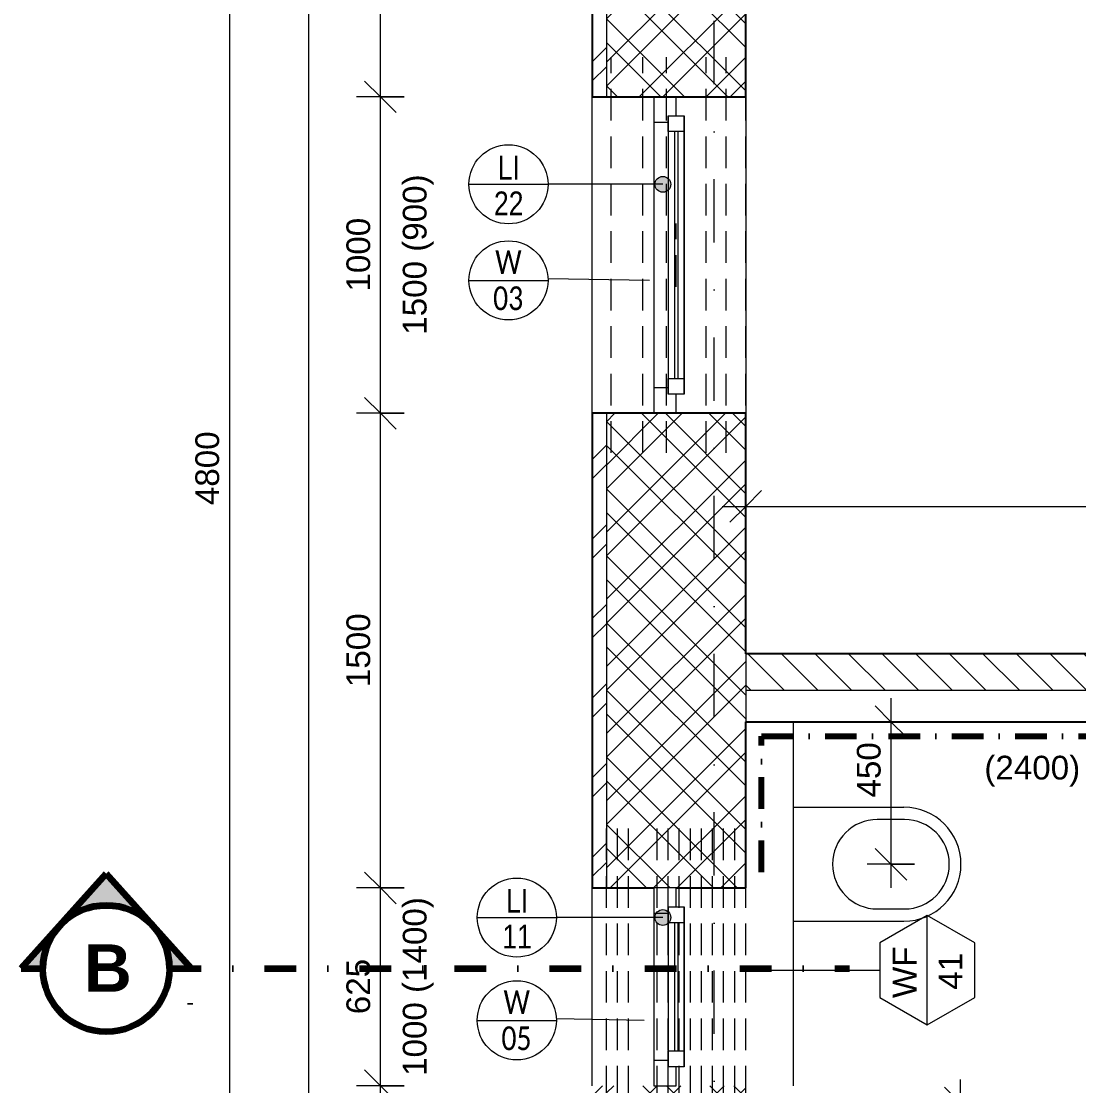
# Model space of a CAD drawing. Header units: millimetres. Extents: x -8668 to 43537, y -2985 to 58543.
# Drawn here: x -8668 to -5328, y 51253 to 54616 of the extents above; entities that cross this region are included whole.
import ezdxf

# ---------------------------------------------------------------- set-up
doc = ezdxf.new("R2010")
doc.units = ezdxf.units.MM
for name, pattern in [('HA_Dash_3mm-S1mm', [150, 100, -50]), ('HA_DashDot_10mm-S3mm', [500, 200, -150, 0, -150]), ('HA_DashDot_4mm-S1mm', [200, 100, -50, 0, -50]), ('HA_DashDot_6mm-S2mm', [300, 100, -100, 0, -100])]:
    doc.linetypes.add(name, pattern=pattern)
for name, color, linetype, lineweight in [('A-____-____-DIMS', 9, 'Continuous', 5), ('A-____-____-DIMS-50', 9, 'Continuous', 5), ('A-GENM-____-HDLN', 9, 'HA_Dash_3mm-S1mm', 9), ('A-GENM-____-IDEN', 9, 'Continuous', 9), ('A-GENM-____-OTLN', 9, 'Continuous', 9), ('A-GLAZ-____-IDEN', 9, 'Continuous', 9), ('A-GLAZ-____-MCUT', 9, 'Continuous', 5), ('A-GLAZ-____-OTLN', 9, 'Continuous', 5), ('A-WALL-____-IDEN', 9, 'Continuous', 9), ('A-WALL-____-MCUT', 9, 'Continuous', 25), ('A-WALL-____-OTLN', 9, 'Continuous', 9), ('A-WALL-____-PATT', 9, 'Continuous', 25), ('G-____-____-SYMB', 9, 'HA_DashDot_4mm-S1mm', 9), ('I-WALL-____-MCUT', 9, 'Continuous', 25), ('I-WALL-____-OTLN', 9, 'Continuous', 9), ('P-SANR-FIXT-OTLN', 9, 'Continuous', 9), ('S-GRID-____-OTLN', 9, 'Continuous', 5)]:
    doc.layers.add(name, color=color, linetype=linetype, lineweight=lineweight)
doc.styles.add('Arial_1', font='arial.ttf', dxfattribs={"height": 75})
doc.styles.add('Arial_2', font='arial.ttf', dxfattribs={"width": 0.8, "height": 75})
doc.styles.add('Arial_3', font='arial.ttf', dxfattribs={"height": 50})
doc.styles.add('Arial_B_1', font='arialbd.ttf', dxfattribs={"height": 150})
doc.styles.add('Calibri', font='calibri.ttf', dxfattribs={"width": 0.8, "height": 75})
doc.dimstyles.new('Inner_Dimensions', dxfattribs={"dimscale": 304.8, "dimtxt": 76.519455, "dimasz": 0.328084, "dimexe": 0.246063, "dimexo": 0.0625, "dimgap": 0.032808, "dimtad": 1, "dimdec": 0, "dimzin": 0, "dimdsep": 46, "dimtxsty": 'Arial_1', "dimblk1": 'OBLIQUE', "dimblk2": 'OBLIQUE', "dimsah": 1, "dimcen": 0.09, "dimdle": 0.246063, "dimazin": 0, "dimtfac": 1, "dimtdec": 4, "dimtix": 1, "dimtmove": 2, "dimatfit": 3, "dimfxl": 0.246063, "dimfxlon": 1, "dimtvp": 1, "dimtolj": 1, "dimtzin": 0, "dimlwd": 9, "dimlwe": 9, "dimarcsym": 2})
doc.dimstyles.new('Inner_Dimensions_1', dxfattribs={"dimscale": 304.8, "dimtxt": 76.519455, "dimasz": 0.328084, "dimexe": 0.246063, "dimexo": 0.0625, "dimgap": 0.032808, "dimtad": 1, "dimdec": 0, "dimzin": 0, "dimdsep": 46, "dimtxsty": 'Arial_1', "dimblk1": 'OBLIQUE', "dimblk2": 'OBLIQUE', "dimsah": 1, "dimcen": 0.09, "dimdle": 0.246063, "dimazin": 0, "dimtfac": 1, "dimtdec": 4, "dimtix": 1, "dimtmove": 0, "dimatfit": 3, "dimfxl": 0.246063, "dimfxlon": 1, "dimtvp": 1, "dimtolj": 1, "dimtzin": 0, "dimlwd": 9, "dimlwe": 9, "dimarcsym": 2})

# ---------------------------------------------------------------- blocks, each defined once
blk = doc.blocks.new('HA_WD_SinglePanel - 1000x1500-1670803-DPS_2NP - B')
at = {"layer": 'A-GLAZ-____-MCUT'}
for p, q in [((-420, 70), (-500, 70)), ((-420, 25), (-420, 70)), ((500, 70), (420, 70)), ((420, 70), (420, 25)), ((-500, 0), (-440, 0)), ((-440, -25), (-440, 25)), ((-440, 25), (-390, 25)), ((-390, 25), (-390, -25)), ((390, 5), (-390, 5)), ((390, -25), (390, 25)), ((390, 25), (440, 25)), ((440, 25), (440, -25)), ((440, 0), (500, 0)), ((-390, -25), (-440, -25)), ((390, -5), (-390, -5)), ((440, -25), (390, -25))]:
    blk.add_line(p, q, dxfattribs=at)
at = {"layer": 'A-GLAZ-____-OTLN'}
for p, q in [((420, 70), (-420, 70)), ((440, 25), (-440, 25)), ((-440, -25), (-440, 25)), ((390, 25), (-390, 25)), ((440, 25), (440, -25)), ((-440, -25), (440, -25)), ((390, -25), (-390, -25))]:
    blk.add_line(p, q, dxfattribs=at)
blk = doc.blocks.new('HA_WD_SinglePanel - 625x1000-1670806-DPS_2NP - B')
at = {"layer": 'A-GLAZ-____-MCUT'}
for p, q in [((-312.5, 70), (-312.5, 0)), ((-232.5, 70), (-312.5, 70)), ((-232.5, 25), (-232.5, 70)), ((312.5, 70), (232.5, 70)), ((232.5, 70), (232.5, 25)), ((312.5, 0), (312.5, 70)), ((-312.5, 0), (-252.5, 0)), ((-252.5, -25), (-252.5, 25)), ((-252.5, 25), (-202.5, 25)), ((-202.5, 25), (-202.5, -25)), ((202.5, 5), (-202.5, 5)), ((202.5, -25), (202.5, 25)), ((202.5, 25), (252.5, 25)), ((252.5, 25), (252.5, -25)), ((252.5, 0), (312.5, 0)), ((-202.5, -25), (-252.5, -25)), ((202.5, -5), (-202.5, -5)), ((252.5, -25), (202.5, -25))]:
    blk.add_line(p, q, dxfattribs=at)
at = {"layer": 'A-GLAZ-____-OTLN'}
for p, q in [((232.5, 70), (-232.5, 70)), ((252.5, 25), (-252.5, 25)), ((-252.5, -25), (-252.5, 25)), ((202.5, 25), (-202.5, 25)), ((252.5, 25), (252.5, -25)), ((-252.5, -25), (252.5, -25)), ((202.5, -25), (-202.5, -25))]:
    blk.add_line(p, q, dxfattribs=at)
blk = doc.blocks.new('HA_GM_Tiling_LineBased - Generic Tiles-2044521-DPS_2NP - B')
at = {"layer": 'A-GENM-____-OTLN', "linetype": 'HA_DashDot_4mm-S1mm', "lineweight": 80}
blk.add_line((50, -50), (2935, -50), dxfattribs=at)
blk = doc.blocks.new('ABMV_Toilet_WallHung - Default-1991236-DPS_2NP - B')
at = {"layer": 'P-SANR-FIXT-OTLN'}
for p, q in [((-55, 75), (-55, 424.6)), ((-16.3, 426.2), (-16.3, 340.3)), ((266.3, 340.3), (266.3, 426.2)), ((305, 75), (305, 424.6))]:
    blk.add_line(p, q, dxfattribs=at)
for centre, radius, start, end in [((125, 424.6), 180, 0, 180), ((125, 426.2), 141.3, 360, 180), ((125, 340.3), 141.3, 180, 360)]:
    blk.add_arc(centre, radius, start, end, dxfattribs=at)
blk = doc.blocks.new('TB_Porotherm KPVarioUNI_1250mm - TB_Porotherm KPVarioUNI_1250mm-1944691-DPS_2NP - B')
at = {"layer": 'A-GENM-____-HDLN'}
for p, q in [((-625, 205), (625, 205)), ((-625, 105), (625, 105)), ((-625, 30), (625, 30)), ((-100, 0), (100, 0)), ((-625, -95), (625, -95)), ((-625, -157.5), (625, -157.5)), ((-625, -220), (625, -220))]:
    blk.add_line(p, q, dxfattribs=at)
blk = doc.blocks.new('TB_Porotherm KP7_1000mm - TB_Porotherm KP7_1000mm-1905936-DPS_2NP - B')
at = {"layer": 'A-GENM-____-HDLN'}
for p, q in [((-500, 35), (500, 35)), ((-500, 0), (500, 0)), ((-500, -35), (500, -35))]:
    blk.add_line(p, q, dxfattribs=at)
blk = doc.blocks.new('HA_GM_Tiling_LineBased - Generic Tiles-2035461-DPS_2NP - B')
at = {"layer": 'A-GENM-____-OTLN', "linetype": 'HA_DashDot_4mm-S1mm', "lineweight": 80}
blk.add_line((50, -50), (480, -50), dxfattribs=at)
blk = doc.blocks.new('DIMBLOCK64-DPS_2NP - B')
at = {"layer": 'A-____-____-DIMS-50', "lineweight": 9}
for p, q in [((-7533.5, 51252.7), (-7583.5, 51302.7)), ((-7458.5, 51252.7), (-7608.5, 51252.7)), ((-7533.5, 49427.7), (-7533.5, 51252.7)), ((-7533.5, 51252.7), (-7483.5, 51202.7)), ((-7533.5, 51252.7), (-7458.5, 51252.7)), ((-7533.5, 49427.7), (-7583.5, 49477.7)), ((-7458.5, 49427.7), (-7608.5, 49427.7)), ((-7533.5, 49427.7), (-7483.5, 49377.7)), ((-7533.5, 49427.7), (-7458.5, 49427.7))]:
    blk.add_line(p, q, dxfattribs=at)
at = {"layer": 'A-____-____-DIMS-50', "color": 0, "lineweight": 9, "insert": (-7640.8, 50081.9), "char_height": 75, "width": 276.883, "attachment_point": 1, "rotation": 90, "line_spacing_factor": 0.941778, "style": 'Arial_1'}
blk.add_mtext('1825', dxfattribs=at)
blk = doc.blocks.new('_Oblique')
at = {"color": 0, "linetype": 'ByBlock', "lineweight": -2}
blk.add_line((-0.5, -0.5), (0.5, 0.5), dxfattribs=at)
blk = doc.blocks.new('DIMBLOCK65-DPS_2NP - B')
at = {"layer": 'A-____-____-DIMS-50', "lineweight": 9}
for p, q in [((-7533.5, 51877.7), (-7583.5, 51927.7)), ((-7458.5, 51877.7), (-7608.5, 51877.7)), ((-7533.5, 51252.7), (-7533.5, 51877.7)), ((-7533.5, 51877.7), (-7483.5, 51827.7)), ((-7533.5, 51877.7), (-7458.5, 51877.7)), ((-7533.5, 51252.7), (-7583.5, 51302.7)), ((-7458.5, 51252.7), (-7608.5, 51252.7)), ((-7533.5, 51252.7), (-7483.5, 51202.7)), ((-7533.5, 51252.7), (-7458.5, 51252.7))]:
    blk.add_line(p, q, dxfattribs=at)
at = {"layer": 'A-____-____-DIMS-50', "color": 0, "lineweight": 9, "insert": (-7640.8, 51478.7), "char_height": 75, "width": 207.662, "attachment_point": 1, "rotation": 90, "line_spacing_factor": 0.941778, "style": 'Arial_1'}
blk.add_mtext('625', dxfattribs=at)
blk = doc.blocks.new('DIMBLOCK66-DPS_2NP - B')
at = {"layer": 'A-____-____-DIMS-50', "lineweight": 9}
for p, q in [((-7533.5, 53377.7), (-7583.5, 53427.7)), ((-7458.5, 53377.7), (-7608.5, 53377.7)), ((-7533.5, 51877.7), (-7533.5, 53377.7)), ((-7533.5, 53377.7), (-7483.5, 53327.7)), ((-7533.5, 53377.7), (-7458.5, 53377.7)), ((-7533.5, 51877.7), (-7583.5, 51927.7)), ((-7458.5, 51877.7), (-7608.5, 51877.7)), ((-7533.5, 51877.7), (-7483.5, 51827.7)), ((-7533.5, 51877.7), (-7458.5, 51877.7))]:
    blk.add_line(p, q, dxfattribs=at)
at = {"layer": 'A-____-____-DIMS-50', "color": 0, "lineweight": 9, "insert": (-7640.8, 52512.4), "char_height": 75, "width": 276.883, "attachment_point": 1, "rotation": 90, "line_spacing_factor": 0.941778, "style": 'Arial_1'}
blk.add_mtext('1500', dxfattribs=at)
blk = doc.blocks.new('DIMBLOCK67-DPS_2NP - B')
at = {"layer": 'A-____-____-DIMS-50', "lineweight": 9}
for p, q in [((-7533.5, 54377.7), (-7583.5, 54427.7)), ((-7458.5, 54377.7), (-7608.5, 54377.7)), ((-7533.5, 53377.7), (-7533.5, 54377.7)), ((-7533.5, 54377.7), (-7483.5, 54327.7)), ((-7533.5, 54377.7), (-7458.5, 54377.7)), ((-7533.5, 53377.7), (-7583.5, 53427.7)), ((-7458.5, 53377.7), (-7608.5, 53377.7)), ((-7533.5, 53377.7), (-7483.5, 53327.7)), ((-7533.5, 53377.7), (-7458.5, 53377.7))]:
    blk.add_line(p, q, dxfattribs=at)
at = {"layer": 'A-____-____-DIMS-50', "color": 0, "lineweight": 9, "insert": (-7640.8, 53762.4), "char_height": 75, "width": 276.883, "attachment_point": 1, "rotation": 90, "line_spacing_factor": 0.941778, "style": 'Arial_1'}
blk.add_mtext('1000', dxfattribs=at)
blk = doc.blocks.new('DIMBLOCK68-DPS_2NP - B')
at = {"layer": 'A-____-____-DIMS-50', "lineweight": 9}
for p, q in [((-7533.5, 54377.7), (-7533.5, 56062.7)), ((-7533.5, 55987.7), (-7583.5, 56037.7)), ((-7458.5, 55987.7), (-7608.5, 55987.7)), ((-7533.5, 55987.7), (-7483.5, 55937.7)), ((-7533.5, 55987.7), (-7458.5, 55987.7)), ((-7533.5, 54377.7), (-7583.5, 54427.7)), ((-7458.5, 54377.7), (-7608.5, 54377.7)), ((-7533.5, 54377.7), (-7483.5, 54327.7)), ((-7533.5, 54377.7), (-7458.5, 54377.7))]:
    blk.add_line(p, q, dxfattribs=at)
at = {"layer": 'A-____-____-DIMS-50', "color": 0, "lineweight": 9, "insert": (-7640.8, 55067.4), "char_height": 75, "width": 276.883, "attachment_point": 1, "rotation": 90, "line_spacing_factor": 0.941778, "style": 'Arial_1'}
blk.add_mtext('1610', dxfattribs=at)
blk = doc.blocks.new('HA_TAG_WD - Type Mark-1536199-DPS_2NP - B')
at = {"layer": 'A-GLAZ-____-IDEN'}
blk.add_line((-2.5, 0), (2.5, 0), dxfattribs=at)
blk.add_circle((0, 0), 2.5, dxfattribs=at)
blk = doc.blocks.new('DIMBLOCK121-DPS_2NP - B')
at = {"layer": 'A-____-____-DIMS-50', "lineweight": 9}
for p, q in [((-5701.3, 50292.7), (-5701.3, 51272.7)), ((-5701.3, 51197.7), (-5751.3, 51247.7)), ((-5776.3, 51197.7), (-5626.3, 51197.7)), ((-5701.3, 51197.7), (-5776.3, 51197.7)), ((-5701.3, 51197.7), (-5651.3, 51147.7)), ((-5701.3, 50367.7), (-5751.3, 50417.7)), ((-5776.3, 50367.7), (-5626.3, 50367.7)), ((-5701.3, 50367.7), (-5776.3, 50367.7)), ((-5701.3, 50367.7), (-5651.3, 50317.7))]:
    blk.add_line(p, q, dxfattribs=at)
at = {"layer": 'A-____-____-DIMS-50', "color": 0, "lineweight": 9, "insert": (-5808.7, 50614.8), "char_height": 75, "width": 207.662, "attachment_point": 1, "rotation": 90, "line_spacing_factor": 0.941778, "style": 'Arial_1'}
blk.add_mtext('830', dxfattribs=at)
blk = doc.blocks.new('Section - With Sheet Number-366786-DPS_2NP - B')
at = {"layer": 'G-____-____-SYMB', "linetype": 'Continuous', "lineweight": 5}
h = blk.add_hatch(color=256, dxfattribs=at)
edge = h.paths.add_edge_path()
edge.add_line((1.367, 0), (0, 0))
edge.add_arc((-4, 0), 4, 0, 180)
edge.add_line((-8, 0), (-9.367, 0))
edge.add_line((-9.367, 0), (-4, 6))
edge.add_line((-4, 6), (1.367, 0))
at = {"layer": 'G-____-____-SYMB', "linetype": 'Continuous', "lineweight": 100}
for p, q in [((-4, 6), (-9.367, 0)), ((1.367, 0), (-4, 6)), ((-9.367, 0), (-8, 0)), ((0, 0), (1.367, 0))]:
    blk.add_line(p, q, dxfattribs=at)
blk.add_circle((-4, 0), 4, dxfattribs=at)
blk.add_arc((-4, 0), 4, 0, 180, dxfattribs=at)
blk = doc.blocks.new('HA_TAG_WA_Partitions - Group _ Type Mark-556634-DPS_2NP - B')
at = {"layer": 'A-WALL-____-IDEN'}
for p, q in [((-1.732, 3), (-3.464, 0)), ((1.732, 3), (-1.732, 3)), ((3.464, 0), (1.732, 3)), ((-3.464, 0), (3.464, 0)), ((-3.464, 0), (-1.732, -3)), ((1.732, -3), (3.464, 0)), ((-1.732, -3), (1.732, -3))]:
    blk.add_line(p, q, dxfattribs=at)
blk = doc.blocks.new('HA_TAG_GM_Products - Generic-588599-DPS_2NP - B')
at = {"layer": 'A-GENM-____-IDEN'}
blk.add_line((-2.5, 0), (2.5, 0), dxfattribs=at)
blk.add_circle((0, 0), 2.5, dxfattribs=at)
blk = doc.blocks.new('DIMBLOCK251-DPS_2NP - B')
at = {"layer": 'A-____-____-DIMS-50', "lineweight": 9}
for p, q in [((-7760.5, 56062.7), (-7760.5, 43492.7)), ((-7760.5, 55987.7), (-7810.5, 56037.7)), ((-7685.5, 55987.7), (-7835.5, 55987.7)), ((-7760.5, 55987.7), (-7710.5, 55937.7)), ((-7760.5, 55987.7), (-7685.5, 55987.7)), ((-7760.5, 43567.7), (-7810.5, 43617.7)), ((-7685.5, 43567.7), (-7835.5, 43567.7)), ((-7760.5, 43567.7), (-7710.5, 43517.7)), ((-7760.5, 43567.7), (-7685.5, 43567.7))]:
    blk.add_line(p, q, dxfattribs=at)
at = {"layer": 'A-____-____-DIMS-50', "color": 0, "lineweight": 9, "insert": (-7867.9, 49633.5), "char_height": 75, "width": 346.103, "attachment_point": 1, "rotation": 90, "line_spacing_factor": 0.941778, "style": 'Arial_1'}
blk.add_mtext('12420', dxfattribs=at)
blk = doc.blocks.new('DIMBLOCK252-DPS_2NP - B')
at = {"layer": 'A-____-____-DIMS-50', "lineweight": 9}
for p, q in [((-8010.5, 55677.7), (-8010.5, 50802.7)), ((-8010.5, 55602.7), (-8060.5, 55652.7)), ((-7935.5, 55602.7), (-8085.5, 55602.7)), ((-8010.5, 55602.7), (-7960.5, 55552.7)), ((-8010.5, 55602.7), (-7935.5, 55602.7)), ((-8010.5, 50802.7), (-8060.5, 50852.7)), ((-7935.5, 50802.7), (-8085.5, 50802.7)), ((-8010.5, 50802.7), (-7960.5, 50752.7)), ((-8010.5, 50802.7), (-7935.5, 50802.7))]:
    blk.add_line(p, q, dxfattribs=at)
at = {"layer": 'A-____-____-DIMS-50', "color": 0, "lineweight": 9, "insert": (-8117.9, 53087.4), "char_height": 75, "width": 276.883, "attachment_point": 1, "rotation": 90, "line_spacing_factor": 0.941778, "style": 'Arial_1'}
blk.add_mtext('4800', dxfattribs=at)
blk = doc.blocks.new('DIMBLOCK285-DPS_2NP - B')
at = {"layer": 'A-____-____-DIMS-50', "lineweight": 9}
for p, q in [((-5921.2, 52477.7), (-5921.2, 51877.7)), ((-5921.2, 52402.7), (-5971.2, 52452.7)), ((-5846.2, 52402.7), (-5996.2, 52402.7)), ((-5921.2, 52402.7), (-5871.2, 52352.7)), ((-5921.2, 52402.7), (-5846.2, 52402.7)), ((-5921.2, 51952.7), (-5971.2, 52002.7)), ((-5846.2, 51952.7), (-5996.2, 51952.7)), ((-5921.2, 51952.7), (-5871.2, 51902.7)), ((-5921.2, 51952.7), (-5846.2, 51952.7))]:
    blk.add_line(p, q, dxfattribs=at)
at = {"layer": 'A-____-____-DIMS-50', "color": 0, "lineweight": 9, "insert": (-6028.6, 52163.4), "char_height": 75, "width": 207.662, "attachment_point": 1, "rotation": 90, "line_spacing_factor": 0.941778, "style": 'Arial_1'}
blk.add_mtext('450', dxfattribs=at)
blk = doc.blocks.new('DIMBLOCK291-DPS_2NP - B')
at = {"layer": 'A-____-____-DIMS-50', "lineweight": 9}
for p, q in [((-6379.3, 53158.2), (-6379.3, 53008.2)), ((-6379.3, 53083.2), (-6379.3, 53158.2)), ((-3394.3, 53008.2), (-3394.3, 53158.2)), ((-6379.3, 53083.2), (-6329.3, 53133.2)), ((-3394.3, 53083.2), (-3344.3, 53133.2)), ((-6454.3, 53083.2), (-3394.3, 53083.2)), ((-6379.3, 53083.2), (-6429.3, 53033.2)), ((-3394.3, 53083.2), (-3444.3, 53033.2)), ((-3394.3, 53083.2), (-3394.3, 53008.2))]:
    blk.add_line(p, q, dxfattribs=at)
at = {"layer": 'A-____-____-DIMS-50', "color": 0, "lineweight": 9, "insert": (-5002.2, 53190.5), "char_height": 75, "width": 276.883, "attachment_point": 1, "line_spacing_factor": 0.941778, "style": 'Arial_1'}
blk.add_mtext('2985', dxfattribs=at)

msp = doc.modelspace()

# ---------------------------------------------------------------- hatches: boundary and pattern name
at = {"layer": 'A-GENM-____-IDEN'}
h = msp.add_hatch(color=256, dxfattribs=at)
edge = h.paths.add_edge_path()
edge.add_arc((-6641.4, 54101.3), 25, 0, 360)
h = msp.add_hatch(color=256, dxfattribs=at)
edge = h.paths.add_edge_path()
edge.add_arc((-6641.4, 51784.1), 25, 0, 360)
at = {"layer": 'A-WALL-____-PATT', "lineweight": 5}
h = msp.add_hatch(dxfattribs=at)
h.set_pattern_fill('FP_4', color=256, style=0, pattern_type=2)
h.set_pattern_definition([(45, (0, 0), (-125.7236, 125.7236), []), (45, (0, 190.5), (-125.7236, 125.7236), [])])
h.paths.add_polyline_path([(-6819.3, 43694.4), (-6819.3, 45302.7), (-6864.3, 45302.7), (-6864.3, 43694.4)])
h.paths.add_polyline_path([(-6864.3, 46302.7), (-6819.3, 46302.7), (-6819.3, 48802.7), (-6864.3, 48802.7), (-6864.3, 47694.1)])
h.paths.add_polyline_path([(-6819.3, 49427.7), (-6819.3, 51252.7), (-6864.3, 51252.7), (-6864.3, 49427.7)])
h.paths.add_polyline_path([(-6819.3, 51877.7), (-6819.3, 53377.7), (-6864.3, 53377.7), (-6864.3, 51877.7)])
h.paths.add_polyline_path([(-6819.3, 54377.7), (-6819.3, 55502.7), (-6864.3, 55502.7), (-6864.3, 54377.7)])
h.paths.add_polyline_path([(-6819.3, 55942.7), (-6819.3, 55987.7), (-6864.3, 55987.7), (-6864.3, 55942.7)])
h = msp.add_hatch(dxfattribs=at)
h.set_pattern_fill('FP_1', color=256, style=0, pattern_type=2)
h.set_pattern_definition([(45, (0, 0), (-106.066, 106.066), []), (45, (75, 0), (-106.066, 106.066), []), (315, (0, 0), (106.066, 106.066), []), (315, (75, 0), (106.066, 106.066), [])])
h.paths.add_polyline_path([(-6637.3, 44206.1), (-6379.3, 44206.1), (-6379.3, 45302.7), (-6819.3, 45302.7), (-6819.3, 44206.1)])
h.paths.add_polyline_path([(-6819.3, 46302.7), (-6379.3, 46302.7), (-6379.3, 48802.7), (-6819.3, 48802.7), (-6819.3, 47694.1)])
h.paths.add_polyline_path([(-6599.3, 49427.7), (-6379.3, 49427.7), (-6379.3, 51252.7), (-6819.3, 51252.7), (-6819.3, 49427.7), (-6624.3, 49427.7)])
h.paths.add_polyline_path([(-6624.3, 51877.7), (-6379.3, 51877.7), (-6379.3, 53377.7), (-6819.3, 53377.7), (-6819.3, 51877.7), (-6637.3, 51877.7)])
h.paths.add_polyline_path([(-6379.3, 54377.7), (-6379.3, 55502.7), (-6819.3, 55502.7), (-6819.3, 54377.7)])
h = msp.add_hatch(dxfattribs=at)
h.set_pattern_fill('FP_3', color=256, style=0, pattern_type=2)
h.set_pattern_definition([(135, (0, 0), (-53.03301, -53.03301), [])])
h.paths.add_polyline_path([(-929.3, 52502.7), (-929.3, 52617.7), (-2329.3, 52617.7), (-2329.3, 52502.7)])
h.paths.add_polyline_path([(25.7, 52502.7), (25.7, 52617.7), (-29.3, 52617.7), (-29.3, 52502.7)])
h.paths.add_polyline_path([(-3229.3, 52502.7), (-3229.3, 52617.7), (-6379.3, 52617.7), (-6379.3, 52502.7), (-3279.3, 52502.7)])

# ---------------------------------------------------------------- linework, layer by layer
at = {"layer": 'A-GENM-____-IDEN'}
for p, q in [((-6641.4, 54101.3), (-7003.9, 54101.3)), ((-6641.4, 51784.1), (-6977.6, 51784.1))]:
    msp.add_line(p, q, dxfattribs=at)
for centre in [(-6641.4, 54101.3), (-6641.4, 51784.1)]:
    msp.add_circle(centre, 25, dxfattribs=at)
at = {"layer": 'A-GLAZ-____-IDEN'}
for p, q in [((-6683.2, 53797.7), (-7003.9, 53802.1)), ((-6700.2, 51459.3), (-6977.6, 51463.6))]:
    msp.add_line(p, q, dxfattribs=at)
at = {"layer": 'A-WALL-____-IDEN'}
msp.add_line((-6304.3, 51617.8), (-5956, 51617.8), dxfattribs=at)
at = {"layer": 'A-WALL-____-MCUT'}
for p, q in [((-6864.3, 55987.7), (-6864.3, 54377.7)), ((-6379.3, 54377.7), (-6379.3, 55502.7)), ((-6864.3, 54377.7), (-6379.3, 54377.7)), ((-6379.3, 53377.7), (-6864.3, 53377.7)), ((-6864.3, 53377.7), (-6864.3, 51877.7)), ((-6379.3, 52617.7), (-6379.3, 53377.7)), ((-6379.3, 51877.7), (-6379.3, 52402.7)), ((-6864.3, 51877.7), (-6669.3, 51877.7)), ((-6599.3, 51877.7), (-6379.3, 51877.7))]:
    msp.add_line(p, q, dxfattribs=at)
at = {"layer": 'A-WALL-____-MCUT', "lineweight": 9}
for p, q in [((-6819.3, 55502.7), (-6819.3, 54377.7)), ((-6819.3, 53377.7), (-6819.3, 51877.7)), ((-6379.3, 52617.7), (-6379.3, 52402.7)), ((-6379.3, 52502.7), (-3394.3, 52502.7))]:
    msp.add_line(p, q, dxfattribs=at)
at = {"layer": 'A-WALL-____-OTLN'}
for p, q in [((-6864.3, 53377.7), (-6864.3, 54377.7)), ((-6379.3, 54377.7), (-6379.3, 53377.7)), ((-6864.3, 51252.7), (-6864.3, 51877.7))]:
    msp.add_line(p, q, dxfattribs=at)
at = {"layer": 'G-____-____-SYMB', "linetype": 'HA_DashDot_6mm-S2mm', "lineweight": 100}
msp.add_line((-8199.2, 51622.7), (-6052.2, 51622.7), dxfattribs=at)
at = {"layer": 'I-WALL-____-MCUT'}
for p, q in [((-3229.3, 52617.7), (-6379.3, 52617.7)), ((-6379.3, 52402.7), (-3394.3, 52402.7))]:
    msp.add_line(p, q, dxfattribs=at)
at = {"layer": 'I-WALL-____-OTLN'}
msp.add_line((-6229.3, 52402.7), (-6229.3, 51252.7), dxfattribs=at)
at = {"layer": 'S-GRID-____-OTLN', "linetype": 'HA_DashDot_10mm-S3mm', "lineweight": 9}
msp.add_line((-6479.3, 38414.3), (-6479.3, 56942.9), dxfattribs=at)

# ---------------------------------------------------------------- block references
at = {"layer": 'A-GENM-____-IDEN', "xscale": 49.99999999999998, "yscale": 49.99999999999998, "zscale": 49.99999999999998}
for p in [(-7128.9, 54101.3), (-7102.6, 51784.1)]:
    msp.add_blockref('HA_TAG_GM_Products - Generic-588599-DPS_2NP - B', p, dxfattribs=at)
at = {"layer": 'A-GENM-____-OTLN', "rotation": 89.9999999999997}
for name, p in [('TB_Porotherm KPVarioUNI_1250mm - TB_Porotherm KPVarioUNI_1250mm-1944691-DPS_2NP - B', (-6599.3, 53877.7)), ('TB_Porotherm KP7_1000mm - TB_Porotherm KP7_1000mm-1905936-DPS_2NP - B', (-6784.3, 51565.2)), ('TB_Porotherm KP7_1000mm - TB_Porotherm KP7_1000mm-1905936-DPS_2NP - B', (-6624.3, 51565.2)), ('TB_Porotherm KP7_1000mm - TB_Porotherm KP7_1000mm-1905936-DPS_2NP - B', (-6554.3, 51565.2)), ('TB_Porotherm KP7_1000mm - TB_Porotherm KP7_1000mm-1905936-DPS_2NP - B', (-6484.3, 51565.2)), ('TB_Porotherm KP7_1000mm - TB_Porotherm KP7_1000mm-1905936-DPS_2NP - B', (-6414.3, 51565.2))]:
    msp.add_blockref(name, p, dxfattribs=at)
at = {"layer": 'A-GENM-____-OTLN', "linetype": 'HA_DashDot_4mm-S1mm', "lineweight": 80}
msp.add_blockref('HA_GM_Tiling_LineBased - Generic Tiles-2044521-DPS_2NP - B', (-6379.3, 52407.7), dxfattribs=at)
at = {"layer": 'A-GENM-____-OTLN', "linetype": 'HA_DashDot_4mm-S1mm', "lineweight": 80, "rotation": 89.9999999999999}
msp.add_blockref('HA_GM_Tiling_LineBased - Generic Tiles-2035461-DPS_2NP - B', (-6379.3, 51877.7), dxfattribs=at)
at = {"layer": 'A-GLAZ-____-IDEN', "xscale": 49.99999999999998, "yscale": 49.99999999999998, "zscale": 49.99999999999998}
for p in [(-7128.9, 53797.7), (-7102.6, 51459.3)]:
    msp.add_blockref('HA_TAG_WD - Type Mark-1536199-DPS_2NP - B', p, dxfattribs=at)
at = {"layer": 'A-GLAZ-____-OTLN', "rotation": 89.9999999999998}
for name, p in [('HA_WD_SinglePanel - 1000x1500-1670803-DPS_2NP - B', (-6599.3, 53877.7)), ('HA_WD_SinglePanel - 625x1000-1670806-DPS_2NP - B', (-6599.3, 51565.2))]:
    msp.add_blockref(name, p, dxfattribs=at)
at = {"layer": 'A-WALL-____-IDEN', "xscale": 49.99999999999998, "yscale": 49.99999999999998, "zscale": 49.99999999999998, "rotation": 89.9999999999999}
msp.add_blockref('HA_TAG_WA_Partitions - Group _ Type Mark-556634-DPS_2NP - B', (-5806, 51617.8), dxfattribs=at)
at = {"layer": 'G-____-____-SYMB', "linetype": 'Continuous', "lineweight": 100, "xscale": 49.99999999999998, "yscale": 49.99999999999998, "zscale": 49.99999999999998}
msp.add_blockref('Section - With Sheet Number-366786-DPS_2NP - B', (-8199.2, 51622.7), dxfattribs=at)
at = {"layer": 'P-SANR-FIXT-OTLN', "rotation": 269.9999999999998}
msp.add_blockref('ABMV_Toilet_WallHung - Default-1991236-DPS_2NP - B', (-6304.3, 52077.7), dxfattribs=at)

# ---------------------------------------------------------------- texts
at = {"layer": 'A-GENM-____-IDEN', "lineweight": 5, "char_height": 75, "attachment_point": 1}
for s, insert, width, style in [('LI', (-7162.7, 54191.4), 86.582, 'Arial_2'), ('22', (-7174.7, 54078.6), 115.443, 'Arial_2'), ('(2400)', (-5626, 52295.4), 376.793, 'Arial_1'), ('LI', (-7136.4, 51874.3), 86.582, 'Arial_2'), ('11', (-7148.4, 51761.5), 115.443, 'Arial_2')]:
    msp.add_mtext(s, dxfattribs=dict(at, insert=insert, width=width, style=style))
at = {"layer": 'A-GLAZ-____-IDEN', "lineweight": 5, "char_height": 75, "attachment_point": 1, "rotation": 90, "style": 'Arial_1'}
for s, insert, width in [('1500 (900)', (-7462.7, 53625.9), 629.325), ('1000 (1400)', (-7462.7, 51283.7), 701.477)]:
    msp.add_mtext(s, dxfattribs=dict(at, insert=insert, width=width))
at = {"layer": 'A-GLAZ-____-IDEN', "lineweight": 5, "char_height": 75, "attachment_point": 1, "style": 'Calibri'}
for s, insert, width in [('W', (-7170.7, 53893), 105.823), ('03', (-7177.3, 53778.7), 121.856), ('W', (-7144.4, 51554.5), 105.823), ('05', (-7151, 51440.2), 121.856)]:
    msp.add_mtext(s, dxfattribs=dict(at, insert=insert, width=width))
at = {"layer": 'A-WALL-____-IDEN', "lineweight": 5, "char_height": 75, "attachment_point": 1, "rotation": 90, "style": 'Arial_1'}
for s, insert, width in [('WF', (-5915, 51529.8), 208.439), ('41', (-5770.5, 51556.3), 144.304)]:
    msp.add_mtext(s, dxfattribs=dict(at, insert=insert, width=width))
at = {"layer": 'G-____-____-SYMB', "linetype": 'Continuous', "lineweight": 5, "attachment_point": 1}
for s, insert, char_height, width, style in [('\\fArial|b1|i0|c0|p34|;B', (-8469.9, 51699.4), 150, 184.388, 'Arial_B_1'), ('-', (-8145.8, 51542.4), 50, 28.059, 'Arial_3')]:
    msp.add_mtext(s, dxfattribs=dict(at, insert=insert, char_height=char_height, width=width, style=style))

# ---------------------------------------------------------------- dimensions: what is measured, and where the dimension line sits
at = {"layer": 'A-____-____-DIMS', "lineweight": 9}
for base, p1, p2, override, picture, middle in [((-7760.5, 43567.7), (-7685.5, 55987.7), (-7685.5, 43567.7), {"dimpost": '<>', "dimfxl": 12420}, 'DIMBLOCK251-DPS_2NP - B', (-7808.8, 49777.7)), ((-7533.5, 55987.7), (-7458.5, 54377.7), (-7458.5, 55987.7), {"dimpost": '<>', "dimfxl": 1610}, 'DIMBLOCK68-DPS_2NP - B', (-7581.8, 55182.7)), ((-8010.5, 50802.7), (-7935.5, 55602.7), (-7935.5, 50802.7), {"dimpost": '<>', "dimfxl": 4800}, 'DIMBLOCK252-DPS_2NP - B', (-8058.8, 53202.7)), ((-7533.5, 54377.7), (-7458.5, 53377.7), (-7458.5, 54377.7), {"dimpost": '<>', "dimfxl": 1000}, 'DIMBLOCK67-DPS_2NP - B', (-7581.8, 53877.7)), ((-7533.5, 53377.7), (-7458.5, 51877.7), (-7458.5, 53377.7), {"dimpost": '<>', "dimfxl": 1500}, 'DIMBLOCK66-DPS_2NP - B', (-7581.8, 52627.7)), ((-7533.5, 51877.7), (-7458.5, 51252.7), (-7458.5, 51877.7), {"dimpost": '<>', "dimfxl": 625}, 'DIMBLOCK65-DPS_2NP - B', (-7581.8, 51565.2))]:
    dim = msp.add_linear_dim(base=base, p1=p1, p2=p2, angle=90, dimstyle='Inner_Dimensions_1', override=override, dxfattribs=at)
    dim.commit()
    dim.dimension.update_dxf_attribs({"geometry": picture, "text_midpoint": middle})
dim = msp.add_linear_dim(base=(-3394.3, 53083.2), p1=(-6379.3, 53158.2), p2=(-3394.3, 53008.2), dimstyle='Inner_Dimensions_1', override={"dimpost": '<>', "dimfxl": 2988.766468}, dxfattribs=at)
dim.commit()
dim.dimension.update_dxf_attribs({"geometry": 'DIMBLOCK291-DPS_2NP - B', "text_midpoint": (-4886.8, 53131.5)})
for base, p1, p2, override, picture, middle in [((-5921.2, 51952.7), (-5846.2, 52402.7), (-5846.2, 51952.7), {"dimpost": '<>', "dimfxl": 450}, 'DIMBLOCK285-DPS_2NP - B', (-5978.6, 52267.2)), ((-7533.5, 51252.7), (-7458.5, 49427.7), (-7458.5, 51252.7), {"dimpost": '<>', "dimfxl": 1825}, 'DIMBLOCK64-DPS_2NP - B', (-7590.8, 50220.3)), ((-5701.3, 51197.7), (-5776.3, 50367.7), (-5776.3, 51197.7), {"dimpost": '<>', "dimfxl": 830}, 'DIMBLOCK121-DPS_2NP - B', (-5758.7, 50718.6))]:
    dim = msp.add_linear_dim(base=base, p1=p1, p2=p2, angle=90, dimstyle='Inner_Dimensions', override=override, dxfattribs=at)
    dim.commit()
    dim.dimension.update_dxf_attribs({"geometry": picture, "text_midpoint": middle, "dimtype": 160, "text_rotation": 90})

doc.saveas('drawing.dxf')
